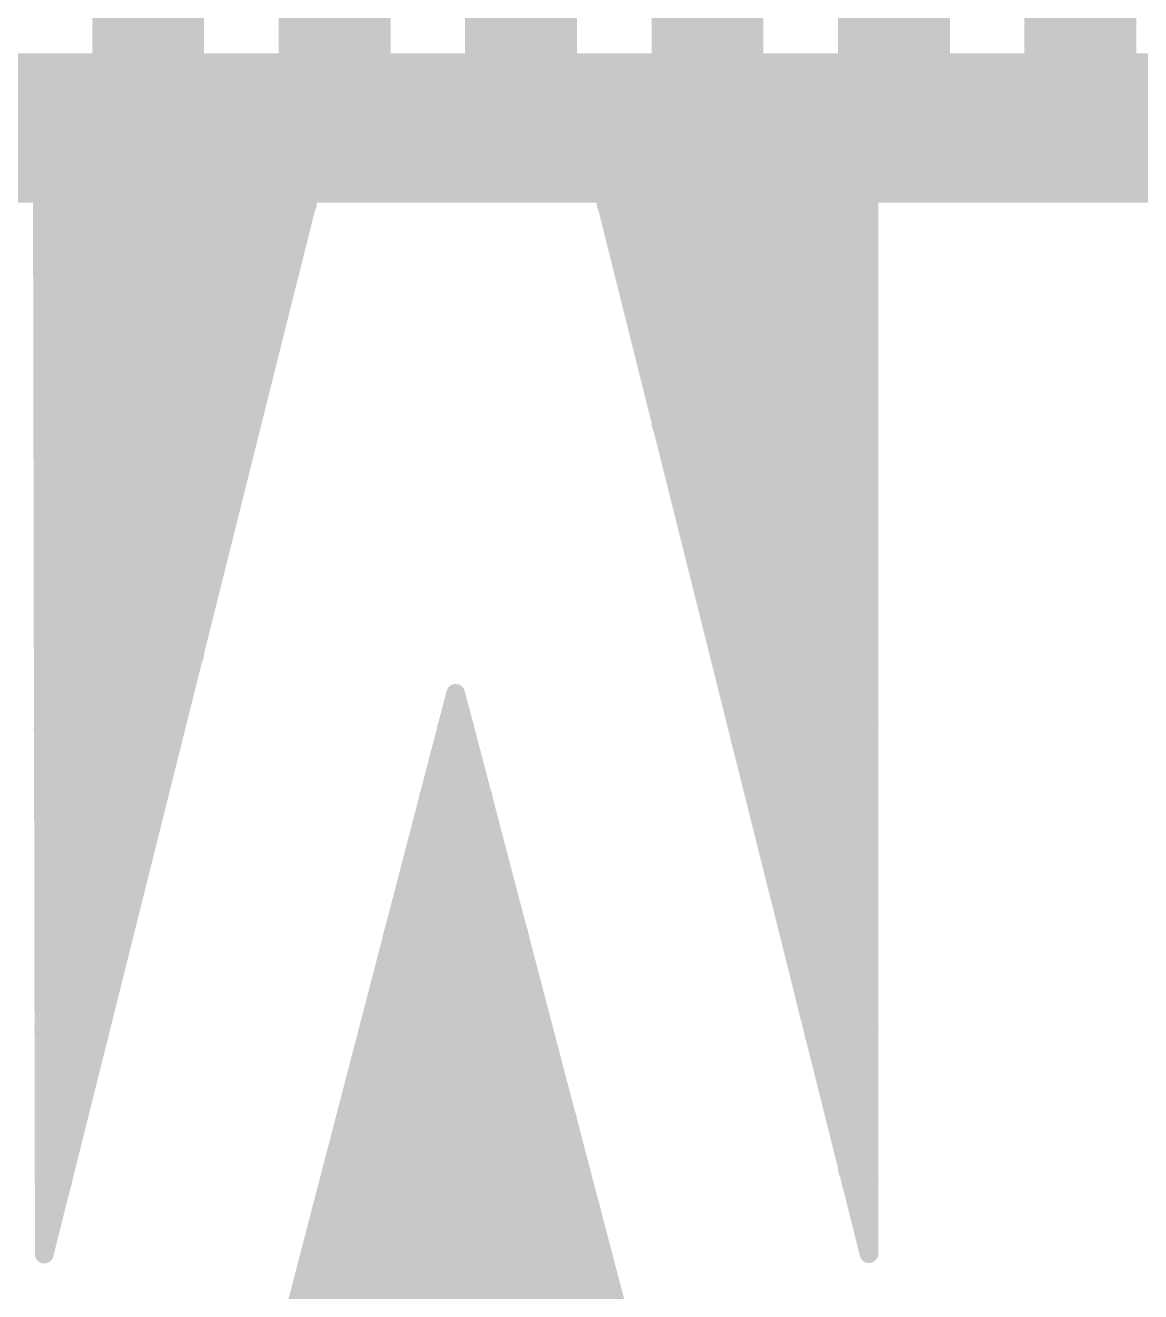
# Model space of a CAD drawing. Header units: millimetres. Extents: x 2260 to 2572, y -21 to 200.
# Drawn here: x 2337.503 to 2339.022, y 133.808 to 135.534 of the extents above; entities that cross this region are included whole.
import ezdxf

# ---------------------------------------------------------------- set-up
doc = ezdxf.new("R2010")
doc.units = ezdxf.units.MM
doc.layers.get('0').update_dxf_attribs({"lineweight": 18})
doc.layers.add('01', color=1, linetype='Continuous', lineweight=18)

# ---------------------------------------------------------------- blocks, each defined once
blk = doc.blocks.new('PAD_R1')
blk.add_lwpolyline([(0.25, 0, 0.5, 0.5, 1), (-0.25, 0, 0.5, 0.5, 1)], format="xyseb", close=True)

msp = doc.modelspace()

# ---------------------------------------------------------------- linework, layer by layer
at = {"layer": '01'}
for points in [[(2337.6448, 134.6778, 0.1016, 0.1016, 0), (2337.6448, 137.5361, 0.1016, 0.1016, 0)], [(2337.6956, 134.6778, 0.1016, 0.1016, 0), (2337.6956, 137.5361, 0.1016, 0.1016, 0)], [(2337.8988, 135.292, 0.1016, 0.1016, 0), (2337.8988, 137.5361, 0.1016, 0.1016, 0)], [(2337.9496, 135.292, 0.1016, 0.1016, 0), (2337.9496, 137.5361, 0.1016, 0.1016, 0)], [(2338.1528, 135.292, 0.1016, 0.1016, 0), (2338.1528, 137.5361, 0.1016, 0.1016, 0)], [(2338.2036, 135.292, 0.1016, 0.1016, 0), (2338.2036, 137.5361, 0.1016, 0.1016, 0)], [(2338.4068, 134.992, 0.1016, 0.1016, 0), (2338.4068, 137.5361, 0.1016, 0.1016, 0)], [(2338.4576, 134.992, 0.1016, 0.1016, 0), (2338.4576, 137.5361, 0.1016, 0.1016, 0)], [(2338.6608, 135.292, 0.1016, 0.1016, 0), (2338.6608, 137.5361, 0.1016, 0.1016, 0)], [(2338.7116, 135.292, 0.1016, 0.1016, 0), (2338.7116, 137.5361, 0.1016, 0.1016, 0)], [(2338.9148, 135.292, 0.1016, 0.1016, 0), (2338.9148, 137.5361, 0.1016, 0.1016, 0)], [(2338.9656, 135.292, 0.1016, 0.1016, 0), (2338.9656, 137.5361, 0.1016, 0.1016, 0)], [(2337.6067, 137.5361, 0.0254, 0.0254, 0), (2337.6067, 134.1714, 0.0254, 0.0254, 0)], [(2337.7337, 134.6793, 0.0254, 0.0254, 0), (2337.7337, 137.5361, 0.0254, 0.0254, 0)], [(2337.8607, 137.5361, 0.0254, 0.0254, 0), (2337.8607, 135.1872, 0.0254, 0.0254, 0)], [(2337.9877, 135.3047, 0.0254, 0.0254, 0), (2337.9877, 137.5361, 0.0254, 0.0254, 0)], [(2338.1147, 137.5361, 0.0254, 0.0254, 0), (2338.1147, 135.3047, 0.0254, 0.0254, 0)], [(2338.2417, 135.3047, 0.0254, 0.0254, 0), (2338.2417, 137.5361, 0.0254, 0.0254, 0)], [(2338.3687, 137.5361, 0.0254, 0.0254, 0), (2338.3687, 134.9936, 0.0254, 0.0254, 0)], [(2338.4957, 134.4857, 0.0254, 0.0254, 0), (2338.4957, 137.5361, 0.0254, 0.0254, 0)], [(2338.6227, 137.5361, 0.0254, 0.0254, 0), (2338.6227, 133.9778, 0.0254, 0.0254, 0)], [(2338.7497, 135.3047, 0.0254, 0.0254, 0), (2338.7497, 137.5361, 0.0254, 0.0254, 0)], [(2338.8767, 137.5361, 0.0254, 0.0254, 0), (2338.8767, 135.3047, 0.0254, 0.0254, 0)], [(2339.0037, 135.3047, 0.0254, 0.0254, 0), (2339.0037, 137.5361, 0.0254, 0.0254, 0)], [(2350.4741, 135.4193, 0.1524, 0.1524, 0), (2325.4264, 135.4193, 0.1524, 0.1524, 0)], [(2339.1672, 135.3779, 0.1016, 0.1016, 0), (2334.9152, 135.3779, 0.1016, 0.1016, 0)], [(2339.1545, 135.416, 0.0254, 0.0254, 0), (2334.9279, 135.416, 0.0254, 0.0254, 0)], [(2339.1672, 135.3428, 0.1016, 0.1016, 0), (2334.9152, 135.3428, 0.1016, 0.1016, 0)], [(2337.5387, 135.3174, 0.0508, 0.0508, 0), (2337.5412, 133.9603, 0.0508, 0.0508, 0)], [(2337.5408, 133.9603, 0.0508, 0.0508, 0), (2337.8801, 135.3174, 0.0508, 0.0508, 0)], [(2337.8734, 135.2904, 0.0508, 0.0508, 0), (2337.8801, 135.3174, 0.0508, 0.0508, 0)], [(2338.3008, 135.3174, 0.0508, 0.0508, 0), (2338.6398, 133.9618, 0.0508, 0.0508, 0)], [(2338.6394, 133.9618, 0.0508, 0.0508, 0), (2338.6394, 135.3174, 0.0508, 0.0508, 0)], [(2337.1367, 135.3047, 0.0254, 0.0254, 0), (2337.5261, 135.3047, 0.0254, 0.0254, 0)], [(2337.5261, 135.3047, 0.0254, 0.0254, 0), (2337.5287, 133.8595, 0.0254, 0.0254, 0)], [(2337.8746, 135.292, 0.0508, 0.0508, 0), (2337.5388, 135.292, 0.0508, 0.0508, 0)], [(2337.5287, 133.8595, 0.0254, 0.0254, 0), (2337.8901, 135.3047, 0.0254, 0.0254, 0)], [(2337.8607, 135.1872, 0.0254, 0.0254, 0), (2337.8901, 135.3047, 0.0254, 0.0254, 0)], [(2337.8746, 135.292, 0.0508, 0.0508, 0), (2337.8734, 135.292, 0.0508, 0.0508, 0)], [(2337.8734, 135.292, 0.0508, 0.0508, 0), (2337.8734, 135.2904, 0.0508, 0.0508, 0)], [(2337.8901, 135.3047, 0.0254, 0.0254, 0), (2338.2909, 135.3047, 0.0254, 0.0254, 0)], [(2337.8901, 135.3047, 0.0254, 0.0254, 0), (2337.9877, 135.3047, 0.0254, 0.0254, 0)], [(2338.1147, 135.3047, 0.0254, 0.0254, 0), (2338.2417, 135.3047, 0.0254, 0.0254, 0)], [(2338.2909, 135.3047, 0.0254, 0.0254, 0), (2338.6521, 133.8602, 0.0254, 0.0254, 0)], [(2338.6394, 135.292, 0.0508, 0.0508, 0), (2338.3064, 135.292, 0.0508, 0.0508, 0)], [(2338.6394, 135.292, 0.0508, 0.0508, 0), (2338.6354, 135.292, 0.0508, 0.0508, 0)], [(2338.6354, 133.9762, 0.0508, 0.0508, 0), (2338.6354, 135.292, 0.0508, 0.0508, 0)], [(2338.6394, 133.9762, 0.0508, 0.0508, 0), (2338.6394, 135.292, 0.0508, 0.0508, 0)], [(2338.6521, 133.8602, 0.0254, 0.0254, 0), (2338.6521, 135.3047, 0.0254, 0.0254, 0)], [(2338.6521, 135.3047, 0.0254, 0.0254, 0), (2339.0414, 135.3047, 0.0254, 0.0254, 0)], [(2338.6521, 133.8602, 0.0254, 0.0254, 0), (2338.6521, 135.3047, 0.0254, 0.0254, 0)], [(2338.6521, 135.3047, 0.0254, 0.0254, 0), (2338.7497, 135.3047, 0.0254, 0.0254, 0)], [(2338.8767, 135.3047, 0.0254, 0.0254, 0), (2339.0037, 135.3047, 0.0254, 0.0254, 0)], [(2337.8674, 135.2666, 0.0508, 0.0508, 0), (2337.5388, 135.2666, 0.0508, 0.0508, 0)], [(2337.8349, 135.2412, 0.1016, 0.1016, 0), (2337.5643, 135.2412, 0.1016, 0.1016, 0)], [(2337.5643, 135.2412, 0.1016, 0.1016, 0), (2337.5662, 134.1651, 0.1016, 0.1016, 0)], [(2337.7698, 135.1904, 0.2032, 0.2032, 0), (2337.6152, 135.1904, 0.2032, 0.2032, 0)], [(2337.6152, 135.1904, 0.2032, 0.2032, 0), (2337.6163, 134.5747, 0.2032, 0.2032, 0)], [(2337.6159, 134.5747, 0.2032, 0.2032, 0), (2337.7698, 135.1904, 0.2032, 0.2032, 0)], [(2337.5658, 134.1651, 0.1016, 0.1016, 0), (2337.8349, 135.2412, 0.1016, 0.1016, 0)], [(2338.6394, 135.2666, 0.0508, 0.0508, 0), (2338.3135, 135.2666, 0.0508, 0.0508, 0)], [(2338.614, 135.2412, 0.1016, 0.1016, 0), (2338.346, 135.2412, 0.1016, 0.1016, 0)], [(2338.346, 135.2412, 0.1016, 0.1016, 0), (2338.6144, 134.1681, 0.1016, 0.1016, 0)], [(2338.5632, 135.1904, 0.2032, 0.2032, 0), (2338.4111, 135.1904, 0.2032, 0.2032, 0)], [(2338.4111, 135.1904, 0.2032, 0.2032, 0), (2338.5636, 134.5807, 0.2032, 0.2032, 0)], [(2338.5632, 134.5807, 0.2032, 0.2032, 0), (2338.5632, 135.1904, 0.2032, 0.2032, 0)], [(2338.614, 134.1681, 0.1016, 0.1016, 0), (2338.614, 135.2412, 0.1016, 0.1016, 0)], [(2337.5262, 135.2288, 0.0254, 0.0254, 0), (2337.5264, 135.1018, 0.0254, 0.0254, 0)], [(2337.8711, 135.2288, 0.0254, 0.0254, 0), (2337.5262, 135.2288, 0.0254, 0.0254, 0)], [(2337.8548, 135.2161, 0.0508, 0.0508, 0), (2337.5389, 135.2161, 0.0508, 0.0508, 0)], [(2337.5389, 135.2161, 0.0508, 0.0508, 0), (2337.5391, 135.1145, 0.0508, 0.0508, 0)], [(2337.8548, 135.2161, 0.0508, 0.0508, 0), (2337.5389, 135.2161, 0.0508, 0.0508, 0)], [(2337.8294, 135.1145, 0.0508, 0.0508, 0), (2337.8548, 135.2161, 0.0508, 0.0508, 0)], [(2337.8393, 135.1018, 0.0254, 0.0254, 0), (2337.8711, 135.2288, 0.0254, 0.0254, 0)], [(2338.3099, 135.2288, 0.0254, 0.0254, 0), (2338.3416, 135.1018, 0.0254, 0.0254, 0)], [(2338.6521, 135.2288, 0.0254, 0.0254, 0), (2338.3099, 135.2288, 0.0254, 0.0254, 0)], [(2338.6394, 135.2161, 0.0508, 0.0508, 0), (2338.3261, 135.2161, 0.0508, 0.0508, 0)], [(2338.3261, 135.2161, 0.0508, 0.0508, 0), (2338.3515, 135.1145, 0.0508, 0.0508, 0)], [(2338.6394, 135.2161, 0.0508, 0.0508, 0), (2338.3261, 135.2161, 0.0508, 0.0508, 0)], [(2338.6394, 135.1145, 0.0508, 0.0508, 0), (2338.6394, 135.2161, 0.0508, 0.0508, 0)], [(2338.6521, 135.1018, 0.0254, 0.0254, 0), (2338.6521, 135.2288, 0.0254, 0.0254, 0)], [(2337.8463, 135.1823, 0.0508, 0.0508, 0), (2337.539, 135.1823, 0.0508, 0.0508, 0)], [(2338.6394, 135.1823, 0.0508, 0.0508, 0), (2338.3346, 135.1823, 0.0508, 0.0508, 0)], [(2337.8379, 135.1484, 0.0508, 0.0508, 0), (2337.539, 135.1484, 0.0508, 0.0508, 0)], [(2338.6394, 135.1484, 0.0508, 0.0508, 0), (2338.3431, 135.1484, 0.0508, 0.0508, 0)], [(2337.8294, 135.1145, 0.0508, 0.0508, 0), (2337.5391, 135.1145, 0.0508, 0.0508, 0)], [(2337.5391, 135.1145, 0.0508, 0.0508, 0), (2337.8294, 135.1145, 0.0508, 0.0508, 0)], [(2338.6394, 135.1145, 0.0508, 0.0508, 0), (2338.3515, 135.1145, 0.0508, 0.0508, 0)], [(2338.3515, 135.1145, 0.0508, 0.0508, 0), (2338.6394, 135.1145, 0.0508, 0.0508, 0)], [(2337.5264, 135.1018, 0.0254, 0.0254, 0), (2337.8393, 135.1018, 0.0254, 0.0254, 0)], [(2338.3416, 135.1018, 0.0254, 0.0254, 0), (2338.6521, 135.1018, 0.0254, 0.0254, 0)], [(2337.7223, 135.0003, 0.2032, 0.2032, 0), (2337.6155, 135.0003, 0.2032, 0.2032, 0)], [(2338.5632, 135.0003, 0.2032, 0.2032, 0), (2338.4586, 135.0003, 0.2032, 0.2032, 0)], [(2338.4068, 134.9983, 0.1016, 0.1016, 0), (2338.4576, 134.7951, 0.1016, 0.1016, 0)], [(2338.4576, 134.7951, 0.1016, 0.1016, 0), (2338.4576, 134.992, 0.1016, 0.1016, 0)], [(2338.3814, 134.9952, 0.0508, 0.0508, 0), (2338.483, 134.5888, 0.0508, 0.0508, 0)], [(2338.483, 134.992, 0.0508, 0.0508, 0), (2338.3814, 134.992, 0.0508, 0.0508, 0)], [(2338.3687, 134.9936, 0.0254, 0.0254, 0), (2338.4957, 134.4857, 0.0254, 0.0254, 0)], [(2338.483, 134.5888, 0.0508, 0.0508, 0), (2338.483, 134.992, 0.0508, 0.0508, 0)], [(2337.5267, 134.9748, 0.0254, 0.0254, 0), (2337.5269, 134.8478, 0.0254, 0.0254, 0)], [(2337.8076, 134.9748, 0.0254, 0.0254, 0), (2337.5267, 134.9748, 0.0254, 0.0254, 0)], [(2337.7913, 134.9621, 0.0508, 0.0508, 0), (2337.5394, 134.9621, 0.0508, 0.0508, 0)], [(2337.5394, 134.9621, 0.0508, 0.0508, 0), (2337.5396, 134.8605, 0.0508, 0.0508, 0)], [(2337.7913, 134.9621, 0.0508, 0.0508, 0), (2337.5394, 134.9621, 0.0508, 0.0508, 0)], [(2337.7659, 134.8605, 0.0508, 0.0508, 0), (2337.7913, 134.9621, 0.0508, 0.0508, 0)], [(2337.7758, 134.8478, 0.0254, 0.0254, 0), (2337.8076, 134.9748, 0.0254, 0.0254, 0)], [(2338.3734, 134.9748, 0.0254, 0.0254, 0), (2338.4051, 134.8478, 0.0254, 0.0254, 0)], [(2338.6521, 134.9748, 0.0254, 0.0254, 0), (2338.3734, 134.9748, 0.0254, 0.0254, 0)], [(2338.6394, 134.9621, 0.0508, 0.0508, 0), (2338.3896, 134.9621, 0.0508, 0.0508, 0)], [(2338.3896, 134.9621, 0.0508, 0.0508, 0), (2338.415, 134.8605, 0.0508, 0.0508, 0)], [(2338.6394, 134.9621, 0.0508, 0.0508, 0), (2338.3896, 134.9621, 0.0508, 0.0508, 0)], [(2338.4576, 134.9412, 0.1016, 0.1016, 0), (2338.421, 134.9412, 0.1016, 0.1016, 0)], [(2338.6394, 134.8605, 0.0508, 0.0508, 0), (2338.6394, 134.9621, 0.0508, 0.0508, 0)], [(2338.6521, 134.8478, 0.0254, 0.0254, 0), (2338.6521, 134.9748, 0.0254, 0.0254, 0)], [(2337.7828, 134.9283, 0.0508, 0.0508, 0), (2337.5394, 134.9283, 0.0508, 0.0508, 0)], [(2338.6394, 134.9283, 0.0508, 0.0508, 0), (2338.3981, 134.9283, 0.0508, 0.0508, 0)], [(2337.7744, 134.8944, 0.0508, 0.0508, 0), (2337.5395, 134.8944, 0.0508, 0.0508, 0)], [(2338.6394, 134.8944, 0.0508, 0.0508, 0), (2338.4066, 134.8944, 0.0508, 0.0508, 0)], [(2337.6748, 134.8102, 0.2032, 0.2032, 0), (2337.6159, 134.8102, 0.2032, 0.2032, 0)], [(2338.4576, 134.8566, 0.1016, 0.1016, 0), (2338.4422, 134.8566, 0.1016, 0.1016, 0)], [(2338.5632, 134.8102, 0.2032, 0.2032, 0), (2338.5062, 134.8102, 0.2032, 0.2032, 0)], [(2337.7659, 134.8605, 0.0508, 0.0508, 0), (2337.5396, 134.8605, 0.0508, 0.0508, 0)], [(2337.5396, 134.8605, 0.0508, 0.0508, 0), (2337.7659, 134.8605, 0.0508, 0.0508, 0)], [(2338.6394, 134.8605, 0.0508, 0.0508, 0), (2338.415, 134.8605, 0.0508, 0.0508, 0)], [(2338.415, 134.8605, 0.0508, 0.0508, 0), (2338.6394, 134.8605, 0.0508, 0.0508, 0)], [(2337.5269, 134.8478, 0.0254, 0.0254, 0), (2337.7758, 134.8478, 0.0254, 0.0254, 0)], [(2338.4051, 134.8478, 0.0254, 0.0254, 0), (2338.6521, 134.8478, 0.0254, 0.0254, 0)], [(2337.5271, 134.7208, 0.0254, 0.0254, 0), (2337.5274, 134.5938, 0.0254, 0.0254, 0)], [(2337.7441, 134.7208, 0.0254, 0.0254, 0), (2337.5271, 134.7208, 0.0254, 0.0254, 0)], [(2337.7278, 134.7081, 0.0508, 0.0508, 0), (2337.5398, 134.7081, 0.0508, 0.0508, 0)], [(2337.5398, 134.7081, 0.0508, 0.0508, 0), (2337.54, 134.6065, 0.0508, 0.0508, 0)], [(2337.7278, 134.7081, 0.0508, 0.0508, 0), (2337.5398, 134.7081, 0.0508, 0.0508, 0)], [(2337.6448, 134.4808, 0.1016, 0.1016, 0), (2337.6956, 134.684, 0.1016, 0.1016, 0)], [(2337.6448, 134.6778, 0.1016, 0.1016, 0), (2337.6448, 134.4808, 0.1016, 0.1016, 0)], [(2337.7024, 134.6065, 0.0508, 0.0508, 0), (2337.7278, 134.7081, 0.0508, 0.0508, 0)], [(2337.7123, 134.5938, 0.0254, 0.0254, 0), (2337.7441, 134.7208, 0.0254, 0.0254, 0)], [(2338.4369, 134.7208, 0.0254, 0.0254, 0), (2338.4686, 134.5938, 0.0254, 0.0254, 0)], [(2338.6521, 134.7208, 0.0254, 0.0254, 0), (2338.4369, 134.7208, 0.0254, 0.0254, 0)], [(2338.6394, 134.7081, 0.0508, 0.0508, 0), (2338.4531, 134.7081, 0.0508, 0.0508, 0)], [(2338.4531, 134.7081, 0.0508, 0.0508, 0), (2338.4785, 134.6065, 0.0508, 0.0508, 0)], [(2338.6394, 134.7081, 0.0508, 0.0508, 0), (2338.4531, 134.7081, 0.0508, 0.0508, 0)], [(2338.6394, 134.6065, 0.0508, 0.0508, 0), (2338.6394, 134.7081, 0.0508, 0.0508, 0)], [(2338.6521, 134.5938, 0.0254, 0.0254, 0), (2338.6521, 134.7208, 0.0254, 0.0254, 0)], [(2337.6272, 134.6201, 0.2032, 0.2032, 0), (2337.6162, 134.6201, 0.2032, 0.2032, 0)], [(2338.5632, 134.6201, 0.2032, 0.2032, 0), (2338.5537, 134.6201, 0.2032, 0.2032, 0)], [(2337.7193, 134.6743, 0.0508, 0.0508, 0), (2337.5399, 134.6743, 0.0508, 0.0508, 0)], [(2337.6194, 134.2746, 0.0508, 0.0508, 0), (2337.721, 134.6809, 0.0508, 0.0508, 0)], [(2337.721, 134.6778, 0.0508, 0.0508, 0), (2337.6194, 134.6778, 0.0508, 0.0508, 0)], [(2337.6194, 134.6778, 0.0508, 0.0508, 0), (2337.6194, 134.2746, 0.0508, 0.0508, 0)], [(2338.6394, 134.6743, 0.0508, 0.0508, 0), (2338.4616, 134.6743, 0.0508, 0.0508, 0)], [(2337.6067, 134.1714, 0.0254, 0.0254, 0), (2337.7337, 134.6793, 0.0254, 0.0254, 0)], [(2337.6813, 134.627, 0.1016, 0.1016, 0), (2337.6448, 134.627, 0.1016, 0.1016, 0)], [(2337.7109, 134.6404, 0.0508, 0.0508, 0), (2337.54, 134.6404, 0.0508, 0.0508, 0)], [(2338.6394, 134.6404, 0.0508, 0.0508, 0), (2338.4701, 134.6404, 0.0508, 0.0508, 0)], [(2337.7024, 134.6065, 0.0508, 0.0508, 0), (2337.54, 134.6065, 0.0508, 0.0508, 0)], [(2337.54, 134.6065, 0.0508, 0.0508, 0), (2337.7024, 134.6065, 0.0508, 0.0508, 0)], [(2338.0891, 134.6237, 0.0254, 0.0254, 0), (2337.7518, 133.3266, 0.0254, 0.0254, 0)], [(2338.0891, 134.6237, 0.0254, 0.0254, 0), (2338.0813, 134.5938, 0.0254, 0.0254, 0)], [(2338.4292, 133.3266, 0.0254, 0.0254, 0), (2338.0891, 134.6237, 0.0254, 0.0254, 0)], [(2338.097, 134.5938, 0.0254, 0.0254, 0), (2338.0891, 134.6237, 0.0254, 0.0254, 0)], [(2338.6394, 134.6065, 0.0508, 0.0508, 0), (2338.4785, 134.6065, 0.0508, 0.0508, 0)], [(2338.4785, 134.6065, 0.0508, 0.0508, 0), (2338.6394, 134.6065, 0.0508, 0.0508, 0)], [(2337.5274, 134.5938, 0.0254, 0.0254, 0), (2337.7123, 134.5938, 0.0254, 0.0254, 0)], [(2337.6601, 134.5423, 0.1016, 0.1016, 0), (2337.6448, 134.5423, 0.1016, 0.1016, 0)], [(2338.0894, 134.5743, 0.0508, 0.0508, 0), (2337.7616, 133.3139, 0.0508, 0.0508, 0)], [(2338.4194, 133.3139, 0.0508, 0.0508, 0), (2338.089, 134.5743, 0.0508, 0.0508, 0)], [(2338.0813, 134.5938, 0.0254, 0.0254, 0), (2338.097, 134.5938, 0.0254, 0.0254, 0)], [(2338.4686, 134.5938, 0.0254, 0.0254, 0), (2338.6521, 134.5938, 0.0254, 0.0254, 0)], [(2338.1147, 134.5262, 0.0254, 0.0254, 0), (2338.1147, 68.2633, 0.0254, 0.0254, 0)], [(2338.2417, 134.0418, 0.0254, 0.0254, 0), (2338.1147, 134.5262, 0.0254, 0.0254, 0)], [(2338.0895, 134.4737, 0.1016, 0.1016, 0), (2337.8077, 133.3901, 0.1016, 0.1016, 0)], [(2338.3731, 133.3901, 0.1016, 0.1016, 0), (2338.0891, 134.4737, 0.1016, 0.1016, 0)], [(2337.5276, 134.4668, 0.0254, 0.0254, 0), (2337.5278, 134.3398, 0.0254, 0.0254, 0)], [(2337.6806, 134.4668, 0.0254, 0.0254, 0), (2337.5276, 134.4668, 0.0254, 0.0254, 0)], [(2337.6643, 134.4541, 0.0508, 0.0508, 0), (2337.5403, 134.4541, 0.0508, 0.0508, 0)], [(2337.5403, 134.4541, 0.0508, 0.0508, 0), (2337.5405, 134.3525, 0.0508, 0.0508, 0)], [(2337.6643, 134.4541, 0.0508, 0.0508, 0), (2337.5403, 134.4541, 0.0508, 0.0508, 0)], [(2337.6389, 134.3525, 0.0508, 0.0508, 0), (2337.6643, 134.4541, 0.0508, 0.0508, 0)], [(2337.6488, 134.3398, 0.0254, 0.0254, 0), (2337.6806, 134.4668, 0.0254, 0.0254, 0)], [(2338.0483, 134.4668, 0.0254, 0.0254, 0), (2338.0153, 134.3398, 0.0254, 0.0254, 0)], [(2338.0581, 134.4541, 0.0508, 0.0508, 0), (2338.0317, 134.3525, 0.0508, 0.0508, 0)], [(2338.1204, 134.4541, 0.0508, 0.0508, 0), (2338.0581, 134.4541, 0.0508, 0.0508, 0)], [(2338.1204, 134.4541, 0.0508, 0.0508, 0), (2338.0581, 134.4541, 0.0508, 0.0508, 0)], [(2338.1302, 134.4668, 0.0254, 0.0254, 0), (2338.0483, 134.4668, 0.0254, 0.0254, 0)], [(2338.1471, 134.3525, 0.0508, 0.0508, 0), (2338.1204, 134.4541, 0.0508, 0.0508, 0)], [(2338.1635, 134.3398, 0.0254, 0.0254, 0), (2338.1302, 134.4668, 0.0254, 0.0254, 0)], [(2338.5004, 134.4668, 0.0254, 0.0254, 0), (2338.5321, 134.3398, 0.0254, 0.0254, 0)], [(2338.6521, 134.4668, 0.0254, 0.0254, 0), (2338.5004, 134.4668, 0.0254, 0.0254, 0)], [(2338.6394, 134.4541, 0.0508, 0.0508, 0), (2338.5167, 134.4541, 0.0508, 0.0508, 0)], [(2338.5167, 134.4541, 0.0508, 0.0508, 0), (2338.5421, 134.3525, 0.0508, 0.0508, 0)], [(2338.6394, 134.4541, 0.0508, 0.0508, 0), (2338.5167, 134.4541, 0.0508, 0.0508, 0)], [(2338.6394, 134.3525, 0.0508, 0.0508, 0), (2338.6394, 134.4541, 0.0508, 0.0508, 0)], [(2338.6521, 134.3398, 0.0254, 0.0254, 0), (2338.6521, 134.4668, 0.0254, 0.0254, 0)], [(2338.229, 134.0401, 0.0508, 0.0508, 0), (2338.1274, 134.4277, 0.0508, 0.0508, 0)], [(2338.1274, 134.4277, 0.0508, 0.0508, 0), (2338.1274, 134.0434, 0.0508, 0.0508, 0)], [(2337.6558, 134.4203, 0.0508, 0.0508, 0), (2337.5404, 134.4203, 0.0508, 0.0508, 0)], [(2338.1293, 134.4203, 0.0508, 0.0508, 0), (2338.0493, 134.4203, 0.0508, 0.0508, 0)], [(2338.6394, 134.4203, 0.0508, 0.0508, 0), (2338.5251, 134.4203, 0.0508, 0.0508, 0)], [(2337.6473, 134.3864, 0.0508, 0.0508, 0), (2337.5404, 134.3864, 0.0508, 0.0508, 0)], [(2338.1382, 134.3864, 0.0508, 0.0508, 0), (2338.0405, 134.3864, 0.0508, 0.0508, 0)], [(2338.6394, 134.3864, 0.0508, 0.0508, 0), (2338.5336, 134.3864, 0.0508, 0.0508, 0)], [(2337.6389, 134.3525, 0.0508, 0.0508, 0), (2337.5405, 134.3525, 0.0508, 0.0508, 0)], [(2337.5405, 134.3525, 0.0508, 0.0508, 0), (2337.6389, 134.3525, 0.0508, 0.0508, 0)], [(2338.0897, 134.2726, 0.2032, 0.2032, 0), (2337.8734, 133.4409, 0.2032, 0.2032, 0)], [(2338.3073, 133.4409, 0.2032, 0.2032, 0), (2338.0893, 134.2726, 0.2032, 0.2032, 0)], [(2338.1471, 134.3525, 0.0508, 0.0508, 0), (2338.0317, 134.3525, 0.0508, 0.0508, 0)], [(2338.0317, 134.3525, 0.0508, 0.0508, 0), (2338.1471, 134.3525, 0.0508, 0.0508, 0)], [(2338.6394, 134.3525, 0.0508, 0.0508, 0), (2338.5421, 134.3525, 0.0508, 0.0508, 0)], [(2338.5421, 134.3525, 0.0508, 0.0508, 0), (2338.6394, 134.3525, 0.0508, 0.0508, 0)], [(2337.5278, 134.3398, 0.0254, 0.0254, 0), (2337.6488, 134.3398, 0.0254, 0.0254, 0)], [(2338.0153, 134.3398, 0.0254, 0.0254, 0), (2338.1635, 134.3398, 0.0254, 0.0254, 0)], [(2338.5321, 134.3398, 0.0254, 0.0254, 0), (2338.6521, 134.3398, 0.0254, 0.0254, 0)], [(2338.2036, 134.0368, 0.1016, 0.1016, 0), (2338.1528, 134.2306, 0.1016, 0.1016, 0)], [(2338.1528, 134.2306, 0.1016, 0.1016, 0), (2338.1528, 134.0434, 0.1016, 0.1016, 0)], [(2337.9877, 134.2337, 0.0254, 0.0254, 0), (2337.8607, 133.7453, 0.0254, 0.0254, 0)], [(2337.9877, 68.2633, 0.0254, 0.0254, 0), (2337.9877, 134.2337, 0.0254, 0.0254, 0)], [(2337.528, 134.2128, 0.0254, 0.0254, 0), (2337.5283, 134.0858, 0.0254, 0.0254, 0)], [(2337.617, 134.2128, 0.0254, 0.0254, 0), (2337.528, 134.2128, 0.0254, 0.0254, 0)], [(2337.6008, 134.2001, 0.0508, 0.0508, 0), (2337.5408, 134.2001, 0.0508, 0.0508, 0)], [(2337.5408, 134.2001, 0.0508, 0.0508, 0), (2337.541, 134.0985, 0.0508, 0.0508, 0)], [(2337.6008, 134.2001, 0.0508, 0.0508, 0), (2337.5408, 134.2001, 0.0508, 0.0508, 0)], [(2337.5754, 134.0985, 0.0508, 0.0508, 0), (2337.6008, 134.2001, 0.0508, 0.0508, 0)], [(2337.5853, 134.0858, 0.0254, 0.0254, 0), (2337.617, 134.2128, 0.0254, 0.0254, 0)], [(2337.9823, 134.2128, 0.0254, 0.0254, 0), (2337.9492, 134.0858, 0.0254, 0.0254, 0)], [(2337.9921, 134.2001, 0.0508, 0.0508, 0), (2337.9657, 134.0985, 0.0508, 0.0508, 0)], [(2338.187, 134.2001, 0.0508, 0.0508, 0), (2337.9921, 134.2001, 0.0508, 0.0508, 0)], [(2338.187, 134.2001, 0.0508, 0.0508, 0), (2337.9921, 134.2001, 0.0508, 0.0508, 0)], [(2338.1968, 134.2128, 0.0254, 0.0254, 0), (2337.9823, 134.2128, 0.0254, 0.0254, 0)], [(2338.1676, 134.1742, 0.1016, 0.1016, 0), (2338.1528, 134.1742, 0.1016, 0.1016, 0)], [(2338.2137, 134.0985, 0.0508, 0.0508, 0), (2338.187, 134.2001, 0.0508, 0.0508, 0)], [(2338.2301, 134.0858, 0.0254, 0.0254, 0), (2338.1968, 134.2128, 0.0254, 0.0254, 0)], [(2338.5639, 134.2128, 0.0254, 0.0254, 0), (2338.5957, 134.0858, 0.0254, 0.0254, 0)], [(2338.6521, 134.2128, 0.0254, 0.0254, 0), (2338.5639, 134.2128, 0.0254, 0.0254, 0)], [(2338.6394, 134.2001, 0.0508, 0.0508, 0), (2338.5802, 134.2001, 0.0508, 0.0508, 0)], [(2338.5802, 134.2001, 0.0508, 0.0508, 0), (2338.6056, 134.0985, 0.0508, 0.0508, 0)], [(2338.6394, 134.2001, 0.0508, 0.0508, 0), (2338.5802, 134.2001, 0.0508, 0.0508, 0)], [(2338.6394, 134.0985, 0.0508, 0.0508, 0), (2338.6394, 134.2001, 0.0508, 0.0508, 0)], [(2338.6521, 134.0858, 0.0254, 0.0254, 0), (2338.6521, 134.2128, 0.0254, 0.0254, 0)], [(2337.5923, 134.1663, 0.0508, 0.0508, 0), (2337.5408, 134.1663, 0.0508, 0.0508, 0)], [(2338.1959, 134.1663, 0.0508, 0.0508, 0), (2337.9833, 134.1663, 0.0508, 0.0508, 0)], [(2338.6394, 134.1663, 0.0508, 0.0508, 0), (2338.5886, 134.1663, 0.0508, 0.0508, 0)], [(2337.975, 134.1343, 0.0508, 0.0508, 0), (2337.8734, 133.7436, 0.0508, 0.0508, 0)], [(2337.975, 133.7469, 0.0508, 0.0508, 0), (2337.975, 134.1343, 0.0508, 0.0508, 0)], [(2337.5838, 134.1324, 0.0508, 0.0508, 0), (2337.5409, 134.1324, 0.0508, 0.0508, 0)], [(2338.2048, 134.1324, 0.0508, 0.0508, 0), (2337.9745, 134.1324, 0.0508, 0.0508, 0)], [(2338.1885, 134.0942, 0.1016, 0.1016, 0), (2338.1528, 134.0942, 0.1016, 0.1016, 0)], [(2338.6394, 134.1324, 0.0508, 0.0508, 0), (2338.5971, 134.1324, 0.0508, 0.0508, 0)], [(2337.5754, 134.0985, 0.0508, 0.0508, 0), (2337.541, 134.0985, 0.0508, 0.0508, 0)], [(2337.541, 134.0985, 0.0508, 0.0508, 0), (2337.5754, 134.0985, 0.0508, 0.0508, 0)], [(2338.2137, 134.0985, 0.0508, 0.0508, 0), (2337.9657, 134.0985, 0.0508, 0.0508, 0)], [(2337.9657, 134.0985, 0.0508, 0.0508, 0), (2338.2137, 134.0985, 0.0508, 0.0508, 0)], [(2338.6394, 134.0985, 0.0508, 0.0508, 0), (2338.6056, 134.0985, 0.0508, 0.0508, 0)], [(2338.6056, 134.0985, 0.0508, 0.0508, 0), (2338.6394, 134.0985, 0.0508, 0.0508, 0)], [(2337.5283, 134.0858, 0.0254, 0.0254, 0), (2337.5853, 134.0858, 0.0254, 0.0254, 0)], [(2337.9492, 134.0858, 0.0254, 0.0254, 0), (2338.2301, 134.0858, 0.0254, 0.0254, 0)], [(2338.1528, 68.2506, 0.1016, 0.1016, 0), (2338.1528, 134.0434, 0.1016, 0.1016, 0)], [(2338.2036, 68.2506, 0.1016, 0.1016, 0), (2338.2036, 134.0434, 0.1016, 0.1016, 0)], [(2338.5957, 134.0858, 0.0254, 0.0254, 0), (2338.6521, 134.0858, 0.0254, 0.0254, 0)], [(2338.0901, 133.8704, 0.4064, 0.4064, 0), (2338.0048, 133.5425, 0.4064, 0.4064, 0)], [(2338.1756, 133.5425, 0.4064, 0.4064, 0), (2338.0897, 133.8704, 0.4064, 0.4064, 0)], [(2338.2285, 134.0434, 0.0508, 0.0508, 0), (2338.1274, 134.0434, 0.0508, 0.0508, 0)], [(2338.0945, 133.8518, 0.4064, 0.4064, 0), (2338.0852, 133.8518, 0.4064, 0.4064, 0)], [(2338.2417, 68.2633, 0.0254, 0.0254, 0), (2338.2417, 134.0418, 0.0254, 0.0254, 0)], [(2338.6354, 133.9793, 0.0508, 0.0508, 0), (2338.6398, 133.9618, 0.0508, 0.0508, 0)], [(2337.9496, 133.9357, 0.1016, 0.1016, 0), (2337.8988, 133.7404, 0.1016, 0.1016, 0)], [(2337.9496, 133.7469, 0.1016, 0.1016, 0), (2337.9496, 133.9357, 0.1016, 0.1016, 0)], [(2338.6394, 133.9762, 0.0508, 0.0508, 0), (2338.6354, 133.9762, 0.0508, 0.0508, 0)], [(2338.6227, 133.9778, 0.0254, 0.0254, 0), (2338.6521, 133.8602, 0.0254, 0.0254, 0)], [(2338.6394, 133.9618, 0.0508, 0.0508, 0), (2338.6394, 133.9762, 0.0508, 0.0508, 0)], [(2337.5285, 133.9588, 0.0254, 0.0254, 0), (2337.5287, 133.8595, 0.0254, 0.0254, 0)], [(2337.5535, 133.9588, 0.0254, 0.0254, 0), (2337.5285, 133.9588, 0.0254, 0.0254, 0)], [(2337.5287, 133.8595, 0.0254, 0.0254, 0), (2337.5535, 133.9588, 0.0254, 0.0254, 0)], [(2337.9162, 133.9588, 0.0254, 0.0254, 0), (2337.8832, 133.8318, 0.0254, 0.0254, 0)], [(2337.926, 133.9461, 0.0508, 0.0508, 0), (2337.8996, 133.8445, 0.0508, 0.0508, 0)], [(2338.2536, 133.9461, 0.0508, 0.0508, 0), (2337.926, 133.9461, 0.0508, 0.0508, 0)], [(2338.2536, 133.9461, 0.0508, 0.0508, 0), (2337.926, 133.9461, 0.0508, 0.0508, 0)], [(2338.2634, 133.9588, 0.0254, 0.0254, 0), (2337.9162, 133.9588, 0.0254, 0.0254, 0)], [(2338.2802, 133.8445, 0.0508, 0.0508, 0), (2338.2536, 133.9461, 0.0508, 0.0508, 0)], [(2338.2967, 133.8318, 0.0254, 0.0254, 0), (2338.2634, 133.9588, 0.0254, 0.0254, 0)], [(2338.6274, 133.9588, 0.0254, 0.0254, 0), (2338.6521, 133.8602, 0.0254, 0.0254, 0)], [(2338.6521, 133.9588, 0.0254, 0.0254, 0), (2338.6274, 133.9588, 0.0254, 0.0254, 0)], [(2338.6521, 133.8602, 0.0254, 0.0254, 0), (2338.6521, 133.9588, 0.0254, 0.0254, 0)], [(2338.2625, 133.9123, 0.0508, 0.0508, 0), (2337.9172, 133.9123, 0.0508, 0.0508, 0)], [(2337.9496, 133.8784, 0.1016, 0.1016, 0), (2337.9347, 133.8784, 0.1016, 0.1016, 0)], [(2338.2714, 133.8784, 0.0508, 0.0508, 0), (2337.9084, 133.8784, 0.0508, 0.0508, 0)], [(2338.2802, 133.8445, 0.0508, 0.0508, 0), (2337.8996, 133.8445, 0.0508, 0.0508, 0)], [(2337.8996, 133.8445, 0.0508, 0.0508, 0), (2338.2802, 133.8445, 0.0508, 0.0508, 0)], [(2337.9496, 133.7977, 0.1016, 0.1016, 0), (2337.9137, 133.7977, 0.1016, 0.1016, 0)], [(2337.8832, 133.8318, 0.0254, 0.0254, 0), (2338.2967, 133.8318, 0.0254, 0.0254, 0)]]:
    msp.add_lwpolyline(points, format="xyseb", dxfattribs=at)

# ---------------------------------------------------------------- block references
for p, xscale, yscale in [((2337.5387, 135.3174), -0.0508, 0.0508), ((2337.8801, 135.3174), -0.0508, 0.0508), ((2337.8801, 135.3174), -0.0508, 0.0508), ((2338.3008, 135.3174), -0.0508, 0.0508), ((2338.6394, 135.3174), -0.0508, 0.0508), ((2337.5261, 135.3047), -0.0254, 0.0254), ((2337.5261, 135.3047), -0.0254, 0.0254), ((2337.5388, 135.292), -0.0508, 0.0508), ((2337.8734, 135.292), -0.0508, 0.0508), ((2337.8734, 135.292), -0.0508, 0.0508), ((2337.8734, 135.2904), -0.0508, 0.0508), ((2337.8734, 135.2904), -0.0508, 0.0508), ((2337.8746, 135.292), -0.0508, 0.0508), ((2337.8746, 135.292), -0.0508, 0.0508), ((2337.8901, 135.3047), -0.0254, 0.0254), ((2337.8901, 135.3047), -0.0254, 0.0254), ((2337.8901, 135.3047), -0.0254, 0.0254), ((2337.8901, 135.3047), -0.0254, 0.0254), ((2337.9877, 135.3047), -0.0254, 0.0254), ((2337.9877, 135.3047), -0.0254, 0.0254), ((2338.1147, 135.3047), -0.0254, 0.0254), ((2338.1147, 135.3047), -0.0254, 0.0254), ((2338.2417, 135.3047), -0.0254, 0.0254), ((2338.2417, 135.3047), -0.0254, 0.0254), ((2338.2909, 135.3047), -0.0254, 0.0254), ((2338.2909, 135.3047), -0.0254, 0.0254), ((2338.3064, 135.292), -0.0508, 0.0508), ((2338.6354, 135.292), -0.0508, 0.0508), ((2338.6394, 135.292), -0.0508, 0.0508), ((2338.6394, 135.292), -0.0508, 0.0508), ((2338.6521, 135.3047), -0.0254, 0.0254), ((2338.6521, 135.3047), -0.0254, 0.0254), ((2338.6521, 135.3047), -0.0254, 0.0254), ((2338.6521, 135.3047), -0.0254, 0.0254), ((2338.7497, 135.3047), -0.0254, 0.0254), ((2338.7497, 135.3047), -0.0254, 0.0254), ((2338.8767, 135.3047), -0.0254, 0.0254), ((2338.8767, 135.3047), -0.0254, 0.0254), ((2339.0037, 135.3047), -0.0254, 0.0254), ((2339.0037, 135.3047), -0.0254, 0.0254), ((2337.5388, 135.2666), -0.0508, 0.0508), ((2337.5643, 135.2412), -0.1016, 0.1016), ((2337.5643, 135.2412), -0.1016, 0.1016), ((2337.6152, 135.1904), -0.2032, 0.2032), ((2337.6152, 135.1904), -0.2032, 0.2032), ((2337.7698, 135.1904), -0.2032, 0.2032), ((2337.7698, 135.1904), -0.2032, 0.2032), ((2337.8349, 135.2412), -0.1016, 0.1016), ((2337.8349, 135.2412), -0.1016, 0.1016), ((2337.8674, 135.2666), -0.0508, 0.0508), ((2338.3135, 135.2666), -0.0508, 0.0508), ((2338.346, 135.2412), -0.1016, 0.1016), ((2338.346, 135.2412), -0.1016, 0.1016), ((2338.4111, 135.1904), -0.2032, 0.2032), ((2338.4111, 135.1904), -0.2032, 0.2032), ((2338.5632, 135.1904), -0.2032, 0.2032), ((2338.5632, 135.1904), -0.2032, 0.2032), ((2338.614, 135.2412), -0.1016, 0.1016), ((2338.614, 135.2412), -0.1016, 0.1016), ((2338.6394, 135.2666), -0.0508, 0.0508), ((2337.5262, 135.2288), -0.0254, 0.0254), ((2337.5262, 135.2288), -0.0254, 0.0254), ((2337.5389, 135.2161), -0.0508, 0.0508), ((2337.5389, 135.2161), -0.0508, 0.0508), ((2337.5389, 135.2161), -0.0508, 0.0508), ((2337.8548, 135.2161), -0.0508, 0.0508), ((2337.8548, 135.2161), -0.0508, 0.0508), ((2337.8548, 135.2161), -0.0508, 0.0508), ((2337.8711, 135.2288), -0.0254, 0.0254), ((2337.8711, 135.2288), -0.0254, 0.0254), ((2338.3099, 135.2288), -0.0254, 0.0254), ((2338.3099, 135.2288), -0.0254, 0.0254), ((2338.3261, 135.2161), -0.0508, 0.0508), ((2338.3261, 135.2161), -0.0508, 0.0508), ((2338.3261, 135.2161), -0.0508, 0.0508), ((2338.6394, 135.2161), -0.0508, 0.0508), ((2338.6394, 135.2161), -0.0508, 0.0508), ((2338.6394, 135.2161), -0.0508, 0.0508), ((2338.6521, 135.2288), -0.0254, 0.0254), ((2338.6521, 135.2288), -0.0254, 0.0254), ((2337.539, 135.1823), -0.0508, 0.0508), ((2337.8463, 135.1823), -0.0508, 0.0508), ((2337.8607, 135.1872), -0.0254, 0.0254), ((2337.8607, 135.1872), -0.0254, 0.0254), ((2338.3346, 135.1823), -0.0508, 0.0508), ((2338.6394, 135.1823), -0.0508, 0.0508), ((2337.539, 135.1484), -0.0508, 0.0508), ((2337.8379, 135.1484), -0.0508, 0.0508), ((2338.3431, 135.1484), -0.0508, 0.0508), ((2338.6394, 135.1484), -0.0508, 0.0508), ((2337.5391, 135.1145), -0.0508, 0.0508), ((2337.5391, 135.1145), -0.0508, 0.0508), ((2337.5391, 135.1145), -0.0508, 0.0508), ((2337.8294, 135.1145), -0.0508, 0.0508), ((2337.8294, 135.1145), -0.0508, 0.0508), ((2337.8294, 135.1145), -0.0508, 0.0508), ((2338.3515, 135.1145), -0.0508, 0.0508), ((2338.3515, 135.1145), -0.0508, 0.0508), ((2338.3515, 135.1145), -0.0508, 0.0508), ((2338.6394, 135.1145), -0.0508, 0.0508), ((2338.6394, 135.1145), -0.0508, 0.0508), ((2338.6394, 135.1145), -0.0508, 0.0508), ((2337.5264, 135.1018), -0.0254, 0.0254), ((2337.5264, 135.1018), -0.0254, 0.0254), ((2337.8393, 135.1018), -0.0254, 0.0254), ((2337.8393, 135.1018), -0.0254, 0.0254), ((2338.3416, 135.1018), -0.0254, 0.0254), ((2338.3416, 135.1018), -0.0254, 0.0254), ((2338.6521, 135.1018), -0.0254, 0.0254), ((2338.6521, 135.1018), -0.0254, 0.0254), ((2337.6155, 135.0003), -0.2032, 0.2032), ((2337.7223, 135.0003), -0.2032, 0.2032), ((2338.4586, 135.0003), -0.2032, 0.2032), ((2338.5632, 135.0003), -0.2032, 0.2032), ((2338.4068, 134.9983), -0.1016, 0.1016), ((2338.4576, 134.992), -0.1016, 0.1016), ((2338.3814, 134.9952), -0.0508, 0.0508), ((2338.3814, 134.992), -0.0508, 0.0508), ((2338.3687, 134.9936), -0.0254, 0.0254), ((2338.3687, 134.9936), -0.0254, 0.0254), ((2338.483, 134.992), -0.0508, 0.0508), ((2338.483, 134.992), -0.0508, 0.0508), ((2337.5267, 134.9748), -0.0254, 0.0254), ((2337.5267, 134.9748), -0.0254, 0.0254), ((2337.5394, 134.9621), -0.0508, 0.0508), ((2337.5394, 134.9621), -0.0508, 0.0508), ((2337.5394, 134.9621), -0.0508, 0.0508), ((2337.7913, 134.9621), -0.0508, 0.0508), ((2337.7913, 134.9621), -0.0508, 0.0508), ((2337.7913, 134.9621), -0.0508, 0.0508), ((2337.8076, 134.9748), -0.0254, 0.0254), ((2337.8076, 134.9748), -0.0254, 0.0254), ((2338.3734, 134.9748), -0.0254, 0.0254), ((2338.3734, 134.9748), -0.0254, 0.0254), ((2338.3896, 134.9621), -0.0508, 0.0508), ((2338.3896, 134.9621), -0.0508, 0.0508), ((2338.3896, 134.9621), -0.0508, 0.0508), ((2338.421, 134.9412), -0.1016, 0.1016), ((2338.4576, 134.9412), -0.1016, 0.1016), ((2338.6394, 134.9621), -0.0508, 0.0508), ((2338.6394, 134.9621), -0.0508, 0.0508), ((2338.6394, 134.9621), -0.0508, 0.0508), ((2338.6521, 134.9748), -0.0254, 0.0254), ((2338.6521, 134.9748), -0.0254, 0.0254), ((2337.5394, 134.9283), -0.0508, 0.0508), ((2337.7828, 134.9283), -0.0508, 0.0508), ((2338.3981, 134.9283), -0.0508, 0.0508), ((2338.6394, 134.9283), -0.0508, 0.0508), ((2337.5395, 134.8944), -0.0508, 0.0508), ((2337.7744, 134.8944), -0.0508, 0.0508), ((2338.4066, 134.8944), -0.0508, 0.0508), ((2338.6394, 134.8944), -0.0508, 0.0508), ((2337.6159, 134.8102), -0.2032, 0.2032), ((2337.6748, 134.8102), -0.2032, 0.2032), ((2338.4422, 134.8566), -0.1016, 0.1016), ((2338.5062, 134.8102), -0.2032, 0.2032), ((2338.4576, 134.8566), -0.1016, 0.1016), ((2338.5632, 134.8102), -0.2032, 0.2032), ((2337.5396, 134.8605), -0.0508, 0.0508), ((2337.5396, 134.8605), -0.0508, 0.0508), ((2337.5396, 134.8605), -0.0508, 0.0508), ((2337.7659, 134.8605), -0.0508, 0.0508), ((2337.7659, 134.8605), -0.0508, 0.0508), ((2337.7659, 134.8605), -0.0508, 0.0508), ((2338.415, 134.8605), -0.0508, 0.0508), ((2338.415, 134.8605), -0.0508, 0.0508), ((2338.415, 134.8605), -0.0508, 0.0508), ((2338.6394, 134.8605), -0.0508, 0.0508), ((2338.6394, 134.8605), -0.0508, 0.0508), ((2338.6394, 134.8605), -0.0508, 0.0508), ((2337.5269, 134.8478), -0.0254, 0.0254), ((2337.5269, 134.8478), -0.0254, 0.0254), ((2337.7758, 134.8478), -0.0254, 0.0254), ((2337.7758, 134.8478), -0.0254, 0.0254), ((2338.4051, 134.8478), -0.0254, 0.0254), ((2338.4051, 134.8478), -0.0254, 0.0254), ((2338.6521, 134.8478), -0.0254, 0.0254), ((2338.6521, 134.8478), -0.0254, 0.0254), ((2338.4576, 134.7951), -0.1016, 0.1016), ((2338.4576, 134.7951), -0.1016, 0.1016), ((2337.5271, 134.7208), -0.0254, 0.0254), ((2337.5271, 134.7208), -0.0254, 0.0254), ((2337.5398, 134.7081), -0.0508, 0.0508), ((2337.5398, 134.7081), -0.0508, 0.0508), ((2337.5398, 134.7081), -0.0508, 0.0508), ((2337.6448, 134.6778), -0.1016, 0.1016), ((2337.6956, 134.684), -0.1016, 0.1016), ((2337.7278, 134.7081), -0.0508, 0.0508), ((2337.7278, 134.7081), -0.0508, 0.0508), ((2337.7278, 134.7081), -0.0508, 0.0508), ((2337.7441, 134.7208), -0.0254, 0.0254), ((2337.7441, 134.7208), -0.0254, 0.0254), ((2338.4369, 134.7208), -0.0254, 0.0254), ((2338.4369, 134.7208), -0.0254, 0.0254), ((2338.4531, 134.7081), -0.0508, 0.0508), ((2338.4531, 134.7081), -0.0508, 0.0508), ((2338.4531, 134.7081), -0.0508, 0.0508), ((2338.6394, 134.7081), -0.0508, 0.0508), ((2338.6394, 134.7081), -0.0508, 0.0508), ((2338.6394, 134.7081), -0.0508, 0.0508), ((2338.6521, 134.7208), -0.0254, 0.0254), ((2338.6521, 134.7208), -0.0254, 0.0254), ((2337.6162, 134.6201), -0.2032, 0.2032), ((2337.6272, 134.6201), -0.2032, 0.2032), ((2338.5537, 134.6201), -0.2032, 0.2032), ((2338.5632, 134.6201), -0.2032, 0.2032), ((2337.5399, 134.6743), -0.0508, 0.0508), ((2337.6194, 134.6778), -0.0508, 0.0508), ((2337.6194, 134.6778), -0.0508, 0.0508), ((2337.7193, 134.6743), -0.0508, 0.0508), ((2337.721, 134.6809), -0.0508, 0.0508), ((2337.721, 134.6778), -0.0508, 0.0508), ((2338.4616, 134.6743), -0.0508, 0.0508), ((2338.6394, 134.6743), -0.0508, 0.0508), ((2337.6448, 134.627), -0.1016, 0.1016), ((2337.6813, 134.627), -0.1016, 0.1016), ((2337.7337, 134.6793), -0.0254, 0.0254), ((2337.7337, 134.6793), -0.0254, 0.0254), ((2338.5632, 134.5807), -0.2032, 0.2032), ((2338.5636, 134.5807), -0.2032, 0.2032), ((2337.6159, 134.5747), -0.2032, 0.2032), ((2337.54, 134.6404), -0.0508, 0.0508), ((2337.6163, 134.5747), -0.2032, 0.2032), ((2337.7109, 134.6404), -0.0508, 0.0508), ((2338.4701, 134.6404), -0.0508, 0.0508), ((2338.6394, 134.6404), -0.0508, 0.0508), ((2337.54, 134.6065), -0.0508, 0.0508), ((2337.54, 134.6065), -0.0508, 0.0508), ((2337.54, 134.6065), -0.0508, 0.0508), ((2337.7024, 134.6065), -0.0508, 0.0508), ((2337.7024, 134.6065), -0.0508, 0.0508), ((2337.7024, 134.6065), -0.0508, 0.0508), ((2338.0891, 134.6237), -0.0254, 0.0254), ((2338.0891, 134.6237), -0.0254, 0.0254), ((2338.0891, 134.6237), -0.0254, 0.0254), ((2338.0891, 134.6237), -0.0254, 0.0254), ((2338.4785, 134.6065), -0.0508, 0.0508), ((2338.4785, 134.6065), -0.0508, 0.0508), ((2338.4785, 134.6065), -0.0508, 0.0508), ((2338.6394, 134.6065), -0.0508, 0.0508), ((2338.6394, 134.6065), -0.0508, 0.0508), ((2338.6394, 134.6065), -0.0508, 0.0508), ((2338.483, 134.5888), -0.0508, 0.0508), ((2338.483, 134.5888), -0.0508, 0.0508), ((2337.5274, 134.5938), -0.0254, 0.0254), ((2337.5274, 134.5938), -0.0254, 0.0254), ((2337.6448, 134.5423), -0.1016, 0.1016), ((2337.6601, 134.5423), -0.1016, 0.1016), ((2337.7123, 134.5938), -0.0254, 0.0254), ((2337.7123, 134.5938), -0.0254, 0.0254), ((2338.089, 134.5743), -0.0508, 0.0508), ((2338.0894, 134.5743), -0.0508, 0.0508), ((2338.0813, 134.5938), -0.0254, 0.0254), ((2338.0813, 134.5938), -0.0254, 0.0254), ((2338.097, 134.5938), -0.0254, 0.0254), ((2338.097, 134.5938), -0.0254, 0.0254), ((2338.4686, 134.5938), -0.0254, 0.0254), ((2338.4686, 134.5938), -0.0254, 0.0254), ((2338.6521, 134.5938), -0.0254, 0.0254), ((2338.6521, 134.5938), -0.0254, 0.0254), ((2338.1147, 134.5262), -0.0254, 0.0254), ((2338.1147, 134.5262), -0.0254, 0.0254), ((2337.6448, 134.4808), -0.1016, 0.1016), ((2337.6448, 134.4808), -0.1016, 0.1016), ((2338.0891, 134.4737), -0.1016, 0.1016), ((2338.0895, 134.4737), -0.1016, 0.1016), ((2338.4957, 134.4857), -0.0254, 0.0254), ((2338.4957, 134.4857), -0.0254, 0.0254), ((2337.5276, 134.4668), -0.0254, 0.0254), ((2337.5276, 134.4668), -0.0254, 0.0254), ((2337.5403, 134.4541), -0.0508, 0.0508), ((2337.5403, 134.4541), -0.0508, 0.0508), ((2337.5403, 134.4541), -0.0508, 0.0508), ((2337.6643, 134.4541), -0.0508, 0.0508), ((2337.6643, 134.4541), -0.0508, 0.0508), ((2337.6643, 134.4541), -0.0508, 0.0508), ((2337.6806, 134.4668), -0.0254, 0.0254), ((2337.6806, 134.4668), -0.0254, 0.0254), ((2338.0581, 134.4541), -0.0508, 0.0508), ((2338.0581, 134.4541), -0.0508, 0.0508), ((2338.0581, 134.4541), -0.0508, 0.0508), ((2338.0483, 134.4668), -0.0254, 0.0254), ((2338.0483, 134.4668), -0.0254, 0.0254), ((2338.1204, 134.4541), -0.0508, 0.0508), ((2338.1204, 134.4541), -0.0508, 0.0508), ((2338.1204, 134.4541), -0.0508, 0.0508), ((2338.1302, 134.4668), -0.0254, 0.0254), ((2338.1302, 134.4668), -0.0254, 0.0254), ((2338.5004, 134.4668), -0.0254, 0.0254), ((2338.5004, 134.4668), -0.0254, 0.0254), ((2338.5167, 134.4541), -0.0508, 0.0508), ((2338.5167, 134.4541), -0.0508, 0.0508), ((2338.5167, 134.4541), -0.0508, 0.0508), ((2338.6394, 134.4541), -0.0508, 0.0508), ((2338.6394, 134.4541), -0.0508, 0.0508), ((2338.6394, 134.4541), -0.0508, 0.0508), ((2338.6521, 134.4668), -0.0254, 0.0254), ((2338.6521, 134.4668), -0.0254, 0.0254), ((2338.1274, 134.4277), -0.0508, 0.0508), ((2338.1274, 134.4277), -0.0508, 0.0508), ((2337.5404, 134.4203), -0.0508, 0.0508), ((2337.6558, 134.4203), -0.0508, 0.0508), ((2338.0493, 134.4203), -0.0508, 0.0508), ((2338.1293, 134.4203), -0.0508, 0.0508), ((2338.5251, 134.4203), -0.0508, 0.0508), ((2338.6394, 134.4203), -0.0508, 0.0508), ((2337.5404, 134.3864), -0.0508, 0.0508), ((2337.6473, 134.3864), -0.0508, 0.0508), ((2338.0405, 134.3864), -0.0508, 0.0508), ((2338.1382, 134.3864), -0.0508, 0.0508), ((2338.5336, 134.3864), -0.0508, 0.0508), ((2338.6394, 134.3864), -0.0508, 0.0508), ((2337.5405, 134.3525), -0.0508, 0.0508), ((2337.5405, 134.3525), -0.0508, 0.0508), ((2337.5405, 134.3525), -0.0508, 0.0508), ((2337.6389, 134.3525), -0.0508, 0.0508), ((2337.6389, 134.3525), -0.0508, 0.0508), ((2337.6389, 134.3525), -0.0508, 0.0508), ((2338.0893, 134.2726), -0.2032, 0.2032), ((2338.0897, 134.2726), -0.2032, 0.2032), ((2338.0317, 134.3525), -0.0508, 0.0508), ((2338.0317, 134.3525), -0.0508, 0.0508), ((2338.0317, 134.3525), -0.0508, 0.0508), ((2338.1471, 134.3525), -0.0508, 0.0508), ((2338.1471, 134.3525), -0.0508, 0.0508), ((2338.1471, 134.3525), -0.0508, 0.0508), ((2338.5421, 134.3525), -0.0508, 0.0508), ((2338.5421, 134.3525), -0.0508, 0.0508), ((2338.5421, 134.3525), -0.0508, 0.0508), ((2338.6394, 134.3525), -0.0508, 0.0508), ((2338.6394, 134.3525), -0.0508, 0.0508), ((2338.6394, 134.3525), -0.0508, 0.0508), ((2337.5278, 134.3398), -0.0254, 0.0254), ((2337.5278, 134.3398), -0.0254, 0.0254), ((2337.6488, 134.3398), -0.0254, 0.0254), ((2337.6488, 134.3398), -0.0254, 0.0254), ((2338.0153, 134.3398), -0.0254, 0.0254), ((2338.0153, 134.3398), -0.0254, 0.0254), ((2338.1635, 134.3398), -0.0254, 0.0254), ((2338.1635, 134.3398), -0.0254, 0.0254), ((2338.5321, 134.3398), -0.0254, 0.0254), ((2338.5321, 134.3398), -0.0254, 0.0254), ((2338.6521, 134.3398), -0.0254, 0.0254), ((2338.6521, 134.3398), -0.0254, 0.0254), ((2337.6194, 134.2746), -0.0508, 0.0508), ((2337.6194, 134.2746), -0.0508, 0.0508), ((2338.1528, 134.2306), -0.1016, 0.1016), ((2338.1528, 134.2306), -0.1016, 0.1016), ((2337.9877, 134.2337), -0.0254, 0.0254), ((2337.9877, 134.2337), -0.0254, 0.0254), ((2337.5658, 134.1651), -0.1016, 0.1016), ((2337.528, 134.2128), -0.0254, 0.0254), ((2337.528, 134.2128), -0.0254, 0.0254), ((2337.5408, 134.2001), -0.0508, 0.0508), ((2337.5408, 134.2001), -0.0508, 0.0508), ((2337.5408, 134.2001), -0.0508, 0.0508), ((2337.5662, 134.1651), -0.1016, 0.1016), ((2337.6008, 134.2001), -0.0508, 0.0508), ((2337.6008, 134.2001), -0.0508, 0.0508), ((2337.6008, 134.2001), -0.0508, 0.0508), ((2337.617, 134.2128), -0.0254, 0.0254), ((2337.617, 134.2128), -0.0254, 0.0254), ((2337.9921, 134.2001), -0.0508, 0.0508), ((2337.9921, 134.2001), -0.0508, 0.0508), ((2337.9921, 134.2001), -0.0508, 0.0508), ((2337.9823, 134.2128), -0.0254, 0.0254), ((2337.9823, 134.2128), -0.0254, 0.0254), ((2338.1528, 134.1742), -0.1016, 0.1016), ((2338.1676, 134.1742), -0.1016, 0.1016), ((2338.187, 134.2001), -0.0508, 0.0508), ((2338.187, 134.2001), -0.0508, 0.0508), ((2338.187, 134.2001), -0.0508, 0.0508), ((2338.1968, 134.2128), -0.0254, 0.0254), ((2338.1968, 134.2128), -0.0254, 0.0254), ((2338.5639, 134.2128), -0.0254, 0.0254), ((2338.5639, 134.2128), -0.0254, 0.0254), ((2338.5802, 134.2001), -0.0508, 0.0508), ((2338.5802, 134.2001), -0.0508, 0.0508), ((2338.5802, 134.2001), -0.0508, 0.0508), ((2338.614, 134.1681), -0.1016, 0.1016), ((2338.6144, 134.1681), -0.1016, 0.1016), ((2338.6394, 134.2001), -0.0508, 0.0508), ((2338.6394, 134.2001), -0.0508, 0.0508), ((2338.6394, 134.2001), -0.0508, 0.0508), ((2338.6521, 134.2128), -0.0254, 0.0254), ((2338.6521, 134.2128), -0.0254, 0.0254), ((2337.5408, 134.1663), -0.0508, 0.0508), ((2337.5923, 134.1663), -0.0508, 0.0508), ((2337.6067, 134.1714), -0.0254, 0.0254), ((2337.6067, 134.1714), -0.0254, 0.0254), ((2337.9833, 134.1663), -0.0508, 0.0508), ((2338.1959, 134.1663), -0.0508, 0.0508), ((2338.5886, 134.1663), -0.0508, 0.0508), ((2338.6394, 134.1663), -0.0508, 0.0508), ((2337.975, 134.1343), -0.0508, 0.0508), ((2337.975, 134.1343), -0.0508, 0.0508), ((2337.5409, 134.1324), -0.0508, 0.0508), ((2337.5838, 134.1324), -0.0508, 0.0508), ((2337.9745, 134.1324), -0.0508, 0.0508), ((2338.1528, 134.0942), -0.1016, 0.1016), ((2338.1885, 134.0942), -0.1016, 0.1016), ((2338.2048, 134.1324), -0.0508, 0.0508), ((2338.5971, 134.1324), -0.0508, 0.0508), ((2338.6394, 134.1324), -0.0508, 0.0508), ((2337.541, 134.0985), -0.0508, 0.0508), ((2337.541, 134.0985), -0.0508, 0.0508), ((2337.541, 134.0985), -0.0508, 0.0508), ((2337.5754, 134.0985), -0.0508, 0.0508), ((2337.5754, 134.0985), -0.0508, 0.0508), ((2337.5754, 134.0985), -0.0508, 0.0508), ((2337.9657, 134.0985), -0.0508, 0.0508), ((2337.9657, 134.0985), -0.0508, 0.0508), ((2337.9657, 134.0985), -0.0508, 0.0508), ((2338.2137, 134.0985), -0.0508, 0.0508), ((2338.2137, 134.0985), -0.0508, 0.0508), ((2338.2137, 134.0985), -0.0508, 0.0508), ((2338.6056, 134.0985), -0.0508, 0.0508), ((2338.6056, 134.0985), -0.0508, 0.0508), ((2338.6056, 134.0985), -0.0508, 0.0508), ((2338.6394, 134.0985), -0.0508, 0.0508), ((2338.6394, 134.0985), -0.0508, 0.0508), ((2338.6394, 134.0985), -0.0508, 0.0508), ((2337.5283, 134.0858), -0.0254, 0.0254), ((2337.5283, 134.0858), -0.0254, 0.0254), ((2337.5853, 134.0858), -0.0254, 0.0254), ((2337.5853, 134.0858), -0.0254, 0.0254), ((2337.9492, 134.0858), -0.0254, 0.0254), ((2337.9492, 134.0858), -0.0254, 0.0254), ((2338.1528, 134.0434), -0.1016, 0.1016), ((2338.2301, 134.0858), -0.0254, 0.0254), ((2338.2301, 134.0858), -0.0254, 0.0254), ((2338.5957, 134.0858), -0.0254, 0.0254), ((2338.5957, 134.0858), -0.0254, 0.0254), ((2338.6521, 134.0858), -0.0254, 0.0254), ((2338.6521, 134.0858), -0.0254, 0.0254), ((2338.0897, 133.8704), -0.4064, 0.4064), ((2338.0901, 133.8704), -0.4064, 0.4064), ((2338.2036, 134.0368), -0.1016, 0.1016), ((2338.1274, 134.0434), -0.0508, 0.0508), ((2338.1274, 134.0434), -0.0508, 0.0508), ((2338.2285, 134.0434), -0.0508, 0.0508), ((2338.229, 134.0401), -0.0508, 0.0508), ((2338.0852, 133.8518), -0.4064, 0.4064), ((2338.0945, 133.8518), -0.4064, 0.4064), ((2338.2417, 134.0418), -0.0254, 0.0254), ((2338.2417, 134.0418), -0.0254, 0.0254), ((2338.6354, 133.9793), -0.0508, 0.0508), ((2337.9496, 133.9357), -0.1016, 0.1016), ((2337.9496, 133.9357), -0.1016, 0.1016), ((2338.6354, 133.9762), -0.0508, 0.0508), ((2338.6227, 133.9778), -0.0254, 0.0254), ((2338.6227, 133.9778), -0.0254, 0.0254), ((2338.6394, 133.9762), -0.0508, 0.0508), ((2338.6394, 133.9762), -0.0508, 0.0508), ((2338.6394, 133.9618), -0.0508, 0.0508), ((2338.6394, 133.9618), -0.0508, 0.0508), ((2338.6398, 133.9618), -0.0508, 0.0508), ((2338.6398, 133.9618), -0.0508, 0.0508), ((2337.5408, 133.9603), -0.0508, 0.0508), ((2337.5412, 133.9603), -0.0508, 0.0508), ((2337.5285, 133.9588), -0.0254, 0.0254), ((2337.5285, 133.9588), -0.0254, 0.0254), ((2337.5535, 133.9588), -0.0254, 0.0254), ((2337.5535, 133.9588), -0.0254, 0.0254), ((2337.926, 133.9461), -0.0508, 0.0508), ((2337.926, 133.9461), -0.0508, 0.0508), ((2337.926, 133.9461), -0.0508, 0.0508), ((2337.9162, 133.9588), -0.0254, 0.0254), ((2337.9162, 133.9588), -0.0254, 0.0254), ((2338.2536, 133.9461), -0.0508, 0.0508), ((2338.2536, 133.9461), -0.0508, 0.0508), ((2338.2536, 133.9461), -0.0508, 0.0508), ((2338.2634, 133.9588), -0.0254, 0.0254), ((2338.2634, 133.9588), -0.0254, 0.0254), ((2338.6274, 133.9588), -0.0254, 0.0254), ((2338.6274, 133.9588), -0.0254, 0.0254), ((2338.6521, 133.9588), -0.0254, 0.0254), ((2338.6521, 133.9588), -0.0254, 0.0254), ((2337.9172, 133.9123), -0.0508, 0.0508), ((2338.2625, 133.9123), -0.0508, 0.0508), ((2337.9347, 133.8784), -0.1016, 0.1016), ((2337.9496, 133.8784), -0.1016, 0.1016), ((2337.9084, 133.8784), -0.0508, 0.0508), ((2338.2714, 133.8784), -0.0508, 0.0508), ((2337.5287, 133.8595), -0.0254, 0.0254), ((2337.5287, 133.8595), -0.0254, 0.0254), ((2337.5287, 133.8595), -0.0254, 0.0254), ((2337.5287, 133.8595), -0.0254, 0.0254), ((2337.8996, 133.8445), -0.0508, 0.0508), ((2337.8996, 133.8445), -0.0508, 0.0508), ((2337.8996, 133.8445), -0.0508, 0.0508), ((2338.2802, 133.8445), -0.0508, 0.0508), ((2338.2802, 133.8445), -0.0508, 0.0508), ((2338.2802, 133.8445), -0.0508, 0.0508), ((2338.6521, 133.8602), -0.0254, 0.0254), ((2338.6521, 133.8602), -0.0254, 0.0254), ((2338.6521, 133.8602), -0.0254, 0.0254), ((2338.6521, 133.8602), -0.0254, 0.0254), ((2338.6521, 133.8602), -0.0254, 0.0254), ((2338.6521, 133.8602), -0.0254, 0.0254), ((2337.9137, 133.7977), -0.1016, 0.1016), ((2337.9496, 133.7977), -0.1016, 0.1016), ((2337.8832, 133.8318), -0.0254, 0.0254), ((2337.8832, 133.8318), -0.0254, 0.0254), ((2338.2967, 133.8318), -0.0254, 0.0254), ((2338.2967, 133.8318), -0.0254, 0.0254)]:
    msp.add_blockref('PAD_R1', p, dxfattribs=dict(at, xscale=xscale, yscale=yscale))

doc.saveas('drawing.dxf')
